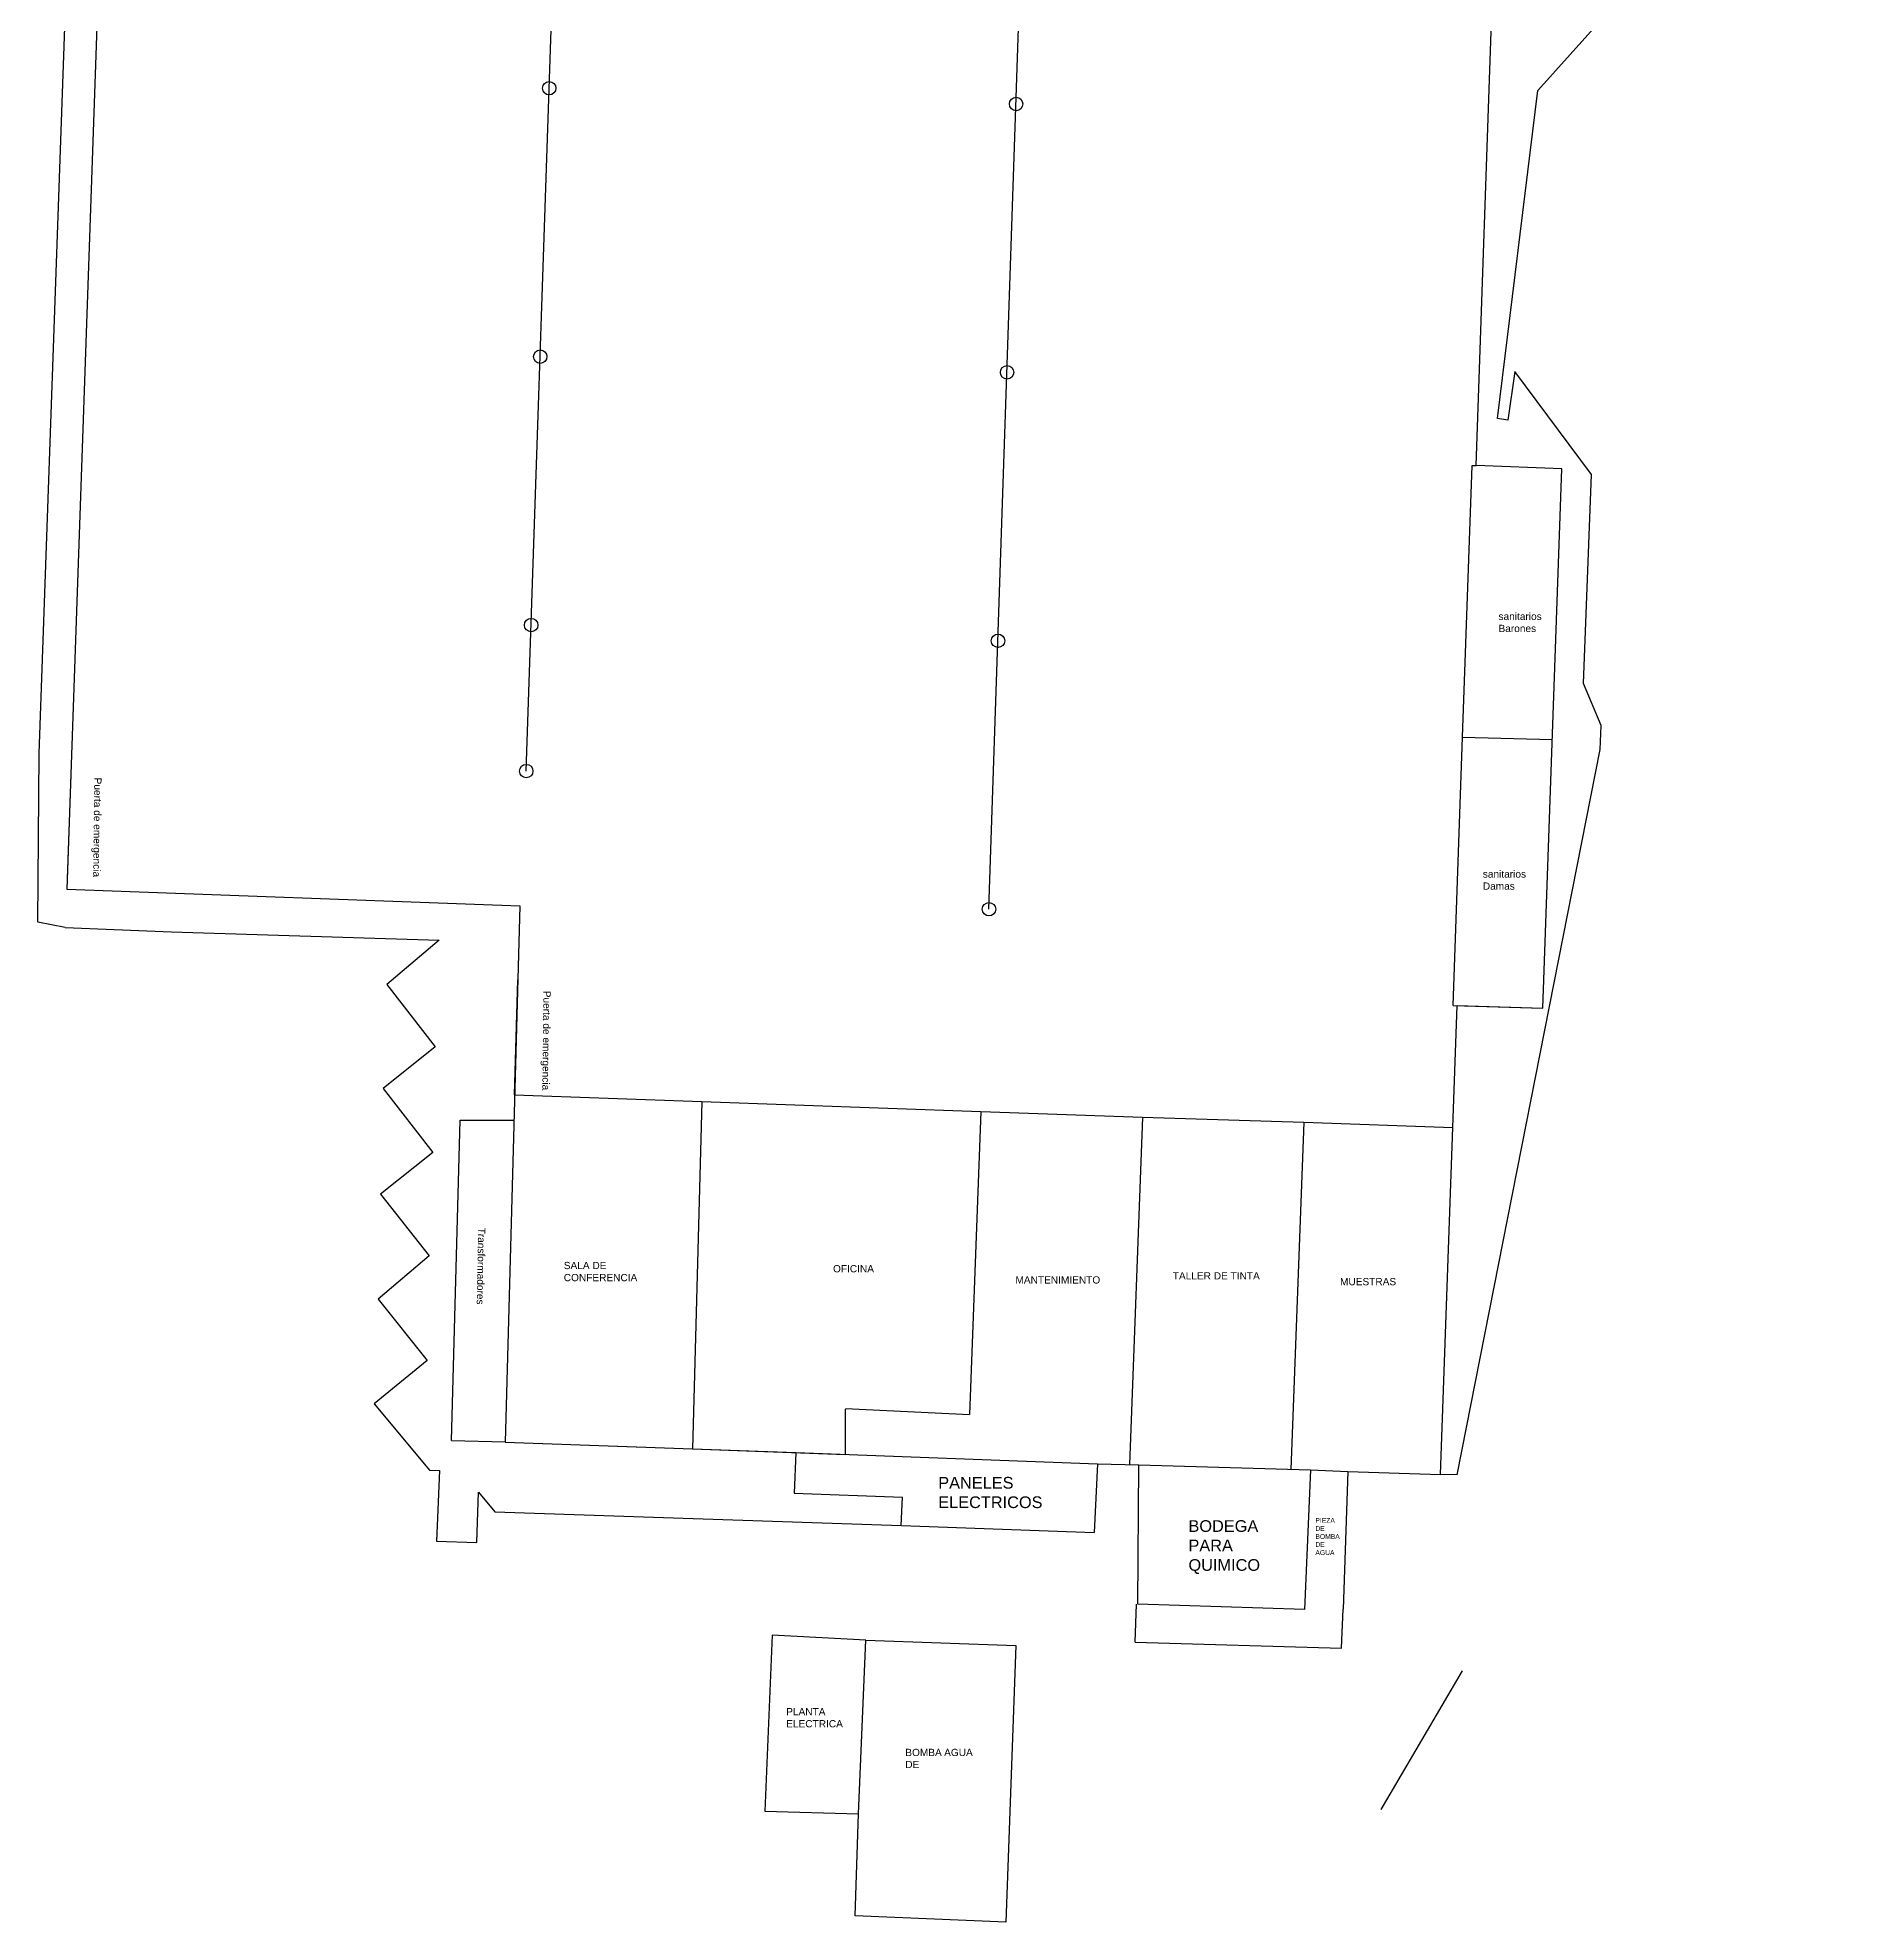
# Model space of a CAD drawing. Header units: millimetres. Extents: x 600622 to 600705, y 1324361 to 1324512.
# Drawn here: x 600628.2 to 600696.2, y 1324361.1 to 1324431.3 of the extents above; entities that cross this region are included whole.
import ezdxf

# ---------------------------------------------------------------- set-up
doc = ezdxf.new("R2010")
doc.units = ezdxf.units.MM
doc.styles.get("Standard").update_dxf_attribs({"font": 'arial.ttf'})

msp = doc.modelspace()

# ---------------------------------------------------------------- linework, layer by layer
for points in [[(600629.255, 1324398.19), (600628.226, 1324398.386), (600628.286, 1324404.669), (600630.98, 1324480.889), (600645.989, 1324480.525), (600646.653, 1324499.15), (600649.758, 1324499.023), (600649.786, 1324499.533), (600685.446, 1324498.297)], [(600681.103, 1324377.817), (600686.428, 1324404.821), (600686.462, 1324405.712), (600685.808, 1324407.283), (600686.101, 1324415.058), (600683.25, 1324418.894), (600682.994, 1324417.088), (600682.601, 1324417.147), (600684.104, 1324429.357), (600687.171, 1324432.779), (600688.756, 1324445.346), (600688.398, 1324445.595), (600695.164, 1324456.751), (600696.155, 1324458.536), (600696.059, 1324459.064), (600695.027, 1324460.153), (600694.059, 1324464.359), (600685.263, 1324469.45), (600685.005, 1324469.846), (600684.872, 1324470.216), (600685.06, 1324477.488), (600684.762, 1324478.355), (600685.446, 1324498.297)], [(600629.255, 1324398.19), (600633.214, 1324398.033), (600643.176, 1324397.715), (600641.233, 1324396.064), (600643.027, 1324393.75), (600641.098, 1324392.194), (600642.94, 1324389.814), (600640.999, 1324388.259), (600642.81, 1324385.969), (600640.904, 1324384.357), (600642.74, 1324382.064), (600640.766, 1324380.459), (600642.825, 1324377.991), (600643.199, 1324377.967), (600643.086, 1324375.346), (600644.589, 1324375.297), (600644.647, 1324377.172), (600645.25, 1324376.438), (600660.4, 1324375.922)], [(600656.461, 1324378.644), (600656.408, 1324377.127)], [(600656.461, 1324378.644), (600667.703, 1324378.226), (600667.583, 1324375.663)], [(600677.031, 1324377.936), (600676.858, 1324372.81)], [(600680.485, 1324377.822), (600680.485, 1324377.817)], [(600681.103, 1324377.817), (600680.485, 1324377.822)], [(600656.408, 1324377.127), (600660.435, 1324376.979)], [(600660.39, 1324375.92), (600660.435, 1324376.979)], [(600660.4, 1324375.922), (600667.583, 1324375.663)], [(600669.112, 1324371.587), (600669.158, 1324373)], [(600676.791, 1324371.355), (600676.858, 1324372.81)], [(600659.069, 1324371.652), (600664.664, 1324371.458)], [(600664.664, 1324371.458), (600664.294, 1324361.15)], [(600669.112, 1324371.587), (600676.791, 1324371.355)], [(600676.791, 1324371.355), (600676.791, 1324371.355)], [(600664.294, 1324361.15), (600658.671, 1324361.385), (600658.797, 1324365.194)]]:
    msp.add_lwpolyline(points)
at = {"color": 1}
for points in [[(600683.574, 1324466.495), (600684.65, 1324497.789), (600649.758, 1324499.023), (600648.951, 1324479.014), (600632.09, 1324479.582), (600629.312, 1324399.619)], [(600629.312, 1324399.619), (600646.182, 1324398.996), (600645.636, 1324379.025), (600656.461, 1324378.644), (600667.703, 1324378.226), (600669.238, 1324378.183), (600675.64, 1324377.992), (600677.031, 1324377.936), (600680.485, 1324377.822), (600681.103, 1324395.282), (600684.29, 1324395.192), (600685, 1324415.275), (600681.807, 1324415.391), (600682.414, 1324433.006), (600686.555, 1324432.833), (600687.247, 1324452.961), (600683.082, 1324453.099), (600683.271, 1324457.751), (600683.574, 1324466.495)]]:
    msp.add_lwpolyline(points, dxfattribs=at)
at = {"color": 5}
for points in [[(600663.661, 1324398.873), (600666.691, 1324488.822)], [(600646.425, 1324404.017), (600648.657, 1324470.289)]]:
    msp.add_lwpolyline(points, dxfattribs=at)
at = {"color": 4}
for points in [[(600681.305, 1324405.28), (600681.662, 1324415.396)], [(600681.662, 1324415.396), (600681.807, 1324415.391)], [(600680.951, 1324395.286), (600681.305, 1324405.28), (600684.645, 1324405.186)], [(600680.951, 1324395.286), (600684.29, 1324395.192)], [(600645.99, 1324391.96), (600652.965, 1324391.715), (600652.612, 1324378.779)], [(600652.965, 1324391.715), (600663.358, 1324391.336), (600662.939, 1324380.057)], [(600663.358, 1324391.336), (600669.375, 1324391.124), (600668.894, 1324378.193)], [(600669.375, 1324391.124), (600675.392, 1324390.945), (600674.911, 1324378.014)], [(600643.637, 1324379.092), (600643.964, 1324391.021), (600645.964, 1324391.021)], [(600675.392, 1324390.945), (600680.943, 1324390.748)], [(600658.318, 1324380.285), (600662.939, 1324380.057)], [(600658.318, 1324378.575), (600658.318, 1324380.255)], [(600645.636, 1324379.025), (600643.637, 1324379.08)], [(600645.636, 1324379.025), (600652.612, 1324378.779)], [(600652.612, 1324378.779), (600658.318, 1324378.575)]]:
    msp.add_lwpolyline(points, dxfattribs=at)
at = {"color": 3}
for points in [[(600629.46, 1324403.89), (600629.326, 1324400.008), (600629.326, 1324400.008)], [(600645.99, 1324391.96), (600646.107, 1324396.239)]]:
    msp.add_lwpolyline(points, dxfattribs=at)
for points in [[(600669.238, 1324378.183), (600675.64, 1324377.992), (600675.41, 1324372.794), (600669.207, 1324372.998)], [(600655.58, 1324371.837), (600655.312, 1324365.292), (600658.797, 1324365.194), (600659.069, 1324371.652)]]:
    msp.add_lwpolyline(points, close=True)
at = {"color": 2}
msp.add_lwpolyline([(600660.385, 1324375.926), (600660.376, 1324375.938)], dxfattribs=at)
at = {"color": 7}
msp.add_lwpolyline([(600678.275, 1324365.356), (600681.298, 1324370.513)], dxfattribs=at)
at = {"color": 5}
for centre in [(600647.281, 1324429.442), (600664.671, 1324428.856), (600646.944, 1324419.448), (600664.335, 1324418.862), (600646.608, 1324409.453), (600663.998, 1324408.868), (600646.425, 1324404.017), (600663.661, 1324398.873)]:
    msp.add_circle(centre, 0.25, dxfattribs=at)

# ---------------------------------------------------------------- texts
at = {"attachment_point": 1}
for s, width, gutter_width, heights, insert, char_height in [('sanitarios \\PBarones', 1.94297, 0.513, [1.142], (600682.64, 1324409.911), 0.26943), ('sanitarios \\PDamas', 1.94297, 0.513, [1.142], (600682.056, 1324400.318), 0.26943), ('SALA DE CONFERENCIA', 4.08054, 0, [2.225], (600647.822, 1324385.741), 0.26943), ('OFICINA', 0.93394, 0.513, [0.728], (600657.851, 1324385.622), 0.2694), ('MANTENIMIENTO', 0.93394, 0.513, [0.728], (600664.647, 1324385.205), 0.26943), ('TALLER DE TINTA', 3.4642, 0.513, [1.992], (600670.507, 1324385.355), 0.26943), ('MUESTRAS', 0.93394, 0.513, [0.728], (600676.737, 1324385.14), 0.2694), ('PANELES ELECTRICOS', 1.50782, 2.175, [0], (600661.772, 1324377.734), 0.43499), ('BODEGA PARA QUIMICO', 1.50782, 2.175, [0], (600671.092, 1324376.123), 0.43499), ('PIEZA DE BOMBA DE AGUA', 0.62265, 0.898, [0], (600675.82, 1324376.205), 0.17963), ('PLANTA ELECTRICA', 0.93394, 1.347, [0], (600656.107, 1324369.128), 0.26943)]:
    msp.add_mtext_dynamic_manual_height_columns(s, width=width, gutter_width=gutter_width, heights=heights, dxfattribs=dict(at, insert=insert, char_height=char_height))
at = {"char_height": 0.26943, "attachment_point": 1}
for s, width, insert, rotation in [('Puerta de emergencia ', 13.12173, (600630.606, 1324403.771), 269.3065), ('Puerta de emergencia ', 13.12173, (600647.337, 1324395.834), 269.3065), ('Transformadores', 0.93394, (600644.902, 1324387.014), 269.0029)]:
    msp.add_mtext_dynamic_manual_height_columns(s, width=width, gutter_width=0.513, heights=[0.728], dxfattribs=dict(at, insert=insert, rotation=rotation))
note = msp.add_mtext_dynamic_manual_height_columns('BOMBA\\PDE\\P', width=0.93394, gutter_width=0.513, heights=[0.728, 0], dxfattribs=dict(insert=(600660.544, 1324367.61), char_height=0.2694, attachment_point=1))
for column, words in zip(note.columns.linked_columns, ['AGUA']):
    column.text = words

doc.saveas('drawing.dxf')
